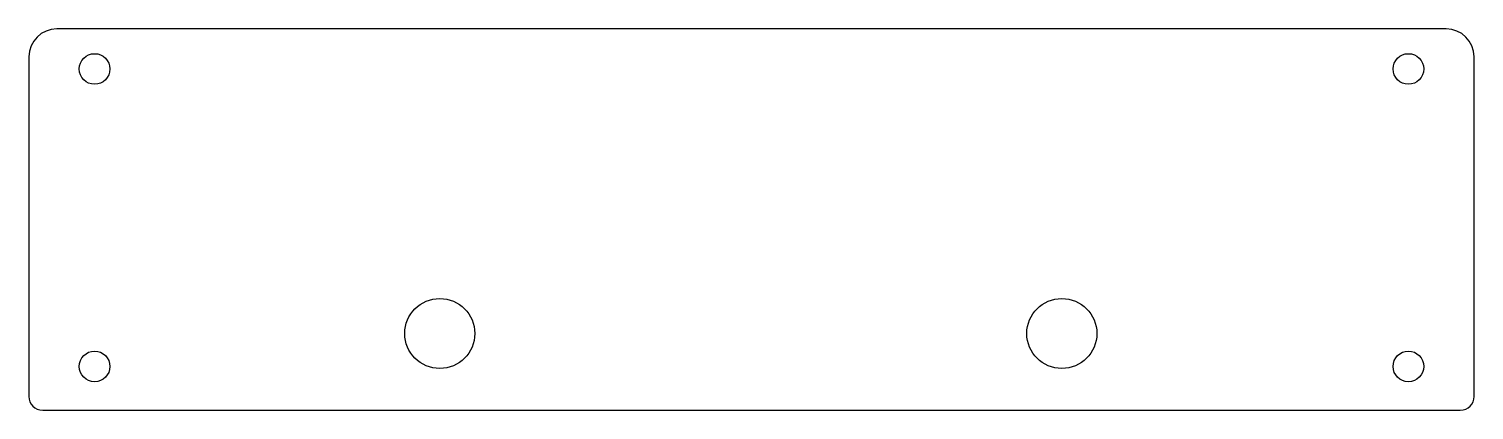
# Model space of a CAD drawing. Header units: millimetres. Extents: x -105 to 105, y 44 to 100.
import ezdxf

# ---------------------------------------------------------------- set-up
doc = ezdxf.new("R2010")
doc.units = ezdxf.units.MM

msp = doc.modelspace()

# ---------------------------------------------------------------- linework, layer by layer
at = {"color": 7, "linetype": 'Continuous', "lineweight": 25}
for p, q in [((100.711, 99.695), (-100.711, 99.695)), ((-104.775, 95.631), (-104.775, 46.345)), ((104.775, 46.345), (104.775, 95.631)), ((-102.775, 44.345), (102.775, 44.345))]:
    msp.add_line(p, q, dxfattribs=at)
for centre, radius in [((-95.25, 93.87), 2.2225), ((95.25, 93.87), 2.2225), ((-45.2, 55.4698), 5.08), ((45, 55.4698), 5.08), ((-95.25, 50.69), 2.2225), ((95.25, 50.69), 2.2225)]:
    msp.add_circle(centre, radius, dxfattribs=at)
for centre, radius, start, end in [((-100.711, 95.631), 4.064, 90, 180), ((100.711, 95.631), 4.064, 0, 90), ((-102.775, 46.345), 2, 180, 270), ((102.775, 46.345), 2, 270, 0)]:
    msp.add_arc(centre, radius, start, end, dxfattribs=at)

doc.saveas('drawing.dxf')
